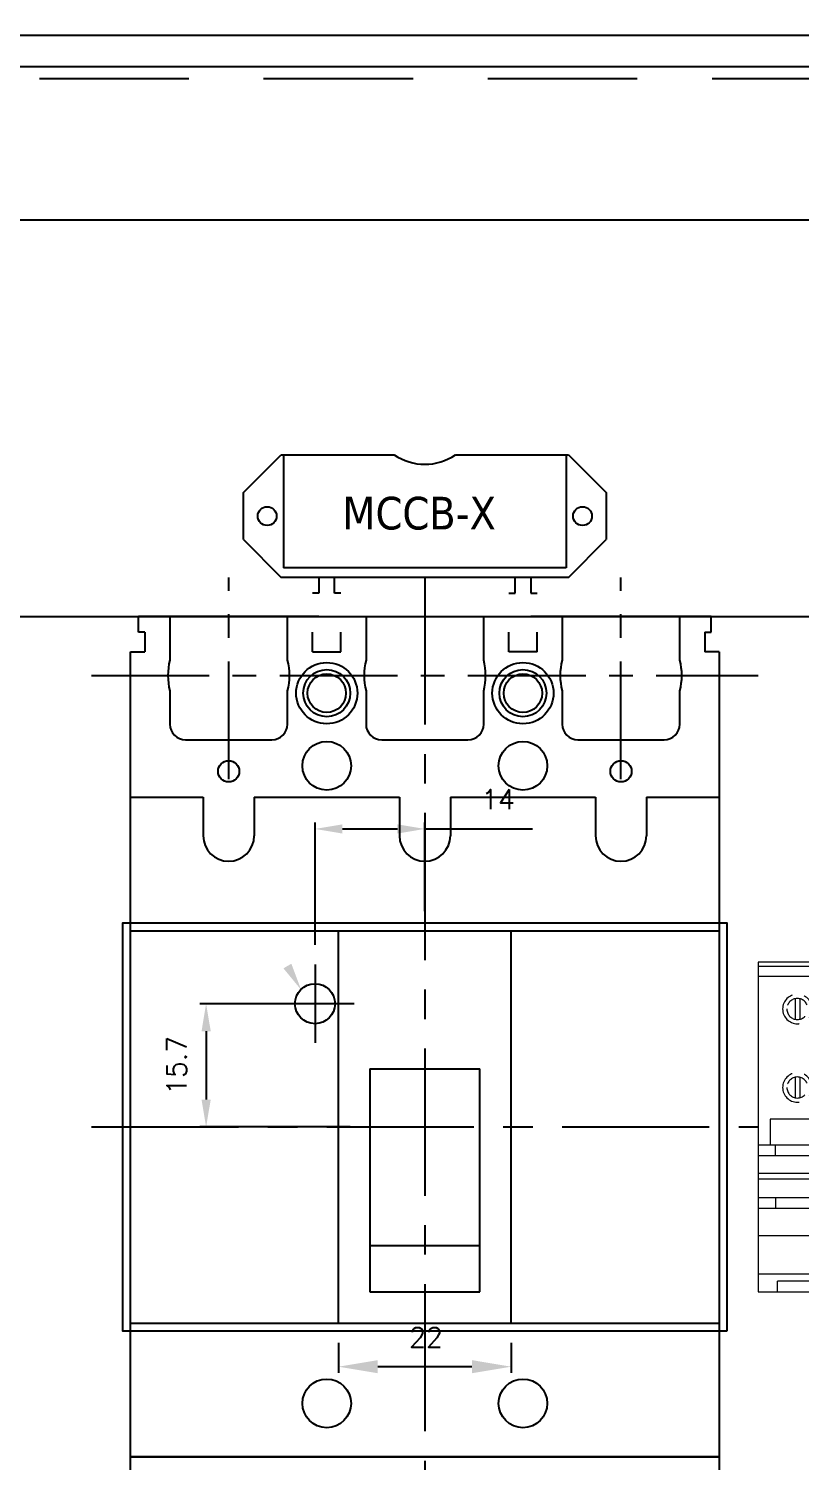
# Model space of a CAD drawing. Header units: millimetres. Extents: x 0 to 3953, y 0 to 2795.
# Drawn here: x 2499.8 to 2598.2, y 1737.5 to 1919.9 of the extents above; entities that cross this region are included whole.
import ezdxf
from ezdxf.enums import TextEntityAlignment as Align

# ---------------------------------------------------------------- set-up
doc = ezdxf.new("R2010")
doc.units = ezdxf.units.MM
for name, pattern in [('CENTER', [2, 1.25, -0.25, 0.25, -0.25]), ('HIDDEN', [9.525, 6.35, -3.175]), ('HIDDEN2', [4.7625, 3.175, -1.5875])]:
    doc.linetypes.add(name, pattern=pattern)
for name, color, linetype in [('01', 7, 'HIDDEN2'), ('ce', 4, 'CENTER'), ('DI', 2, 'Continuous'), ('E600_Gen', 4, 'Continuous'), ('KICHTHUOC', 8, 'Continuous'), ('MCCB', 3, 'Continuous'), ('Text', 4, 'Continuous'), ('THIET BI', 2, 'Continuous')]:
    doc.layers.add(name, color=color, linetype=linetype)
doc.styles.add('h', font='romans.shx', dxfattribs={"height": 2.5, "bigfont": 'gsg1.shx'})
doc.styles.add('Tahoma (Input Text)', font='tahoma.ttf')
doc.dimstyles.get("Standard").update_dxf_attribs({"dimtxt": 2.5, "dimasz": 2.5, "dimexe": 1.25, "dimexo": 0.625, "dimtad": 1, "dimcen": 2.5, "dimazin": 3, "dimtfac": 1, "dimtmove": 0, "dimatfit": 3})

# ---------------------------------------------------------------- blocks, each defined once
blk = doc.blocks.new('MFNN')
at = {"layer": '01', "color": 6, "linetype": 'Continuous', "lineweight": 9}
for p, q in [((-10647.65, 39819.27), (-10637.67, 39819.27)), ((-10647.65, 39819.27), (-10647.65, 39777.28)), ((-10647.65, 39818.71), (-10637.67, 39818.71)), ((-10637.67, 39819.27), (-10637.67, 39777.28)), ((-10647.65, 39817.44), (-10637.67, 39817.44)), ((-10647.65, 39799.29), (-10639.17, 39799.29)), ((-10639.17, 39799.29), (-10639.17, 39795.95)), ((-10647.65, 39795.95), (-10637.67, 39795.95)), ((-10647.65, 39794.61), (-10637.67, 39794.61)), ((-10645.43, 39794.61), (-10645.43, 39795.95)), ((-10639.86, 39794.61), (-10639.86, 39795.95)), ((-10647.65, 39792.34), (-10637.67, 39792.34)), ((-10647.65, 39791.62), (-10637.67, 39791.62)), ((-10647.65, 39789.25), (-10637.67, 39789.25)), ((-10645.43, 39789.25), (-10645.43, 39787.91)), ((-10639.86, 39789.25), (-10639.86, 39787.91)), ((-10647.65, 39787.91), (-10637.67, 39787.91)), ((-10647.65, 39784.4), (-10637.67, 39784.4)), ((-10647.65, 39779.53), (-10637.67, 39779.53)), ((-10647.65, 39778.62), (-10640.13, 39778.62)), ((-10640.13, 39777.28), (-10640.13, 39778.62)), ((-10637.67, 39777.28), (-10647.65, 39777.28))]:
    blk.add_line(p, q, dxfattribs=at)
at = {"layer": '01', "color": 4, "lineweight": 9}
for p, q in [((-10642.97, 39814.58), (-10642.96, 39812.03)), ((-10642.36, 39814.58), (-10642.35, 39812.03)), ((-10642.97, 39804.58), (-10642.96, 39802.03)), ((-10642.36, 39804.58), (-10642.35, 39802.03))]:
    blk.add_line(p, q, dxfattribs=at)
for centre, radius in [((-10642.65, 39813.3), 1.88), ((-10642.65, 39813.3), 1.34), ((-10642.65, 39803.3), 1.88), ((-10642.65, 39803.3), 1.34)]:
    blk.add_circle(centre, radius, dxfattribs=at)
blk = doc.blocks.new('*D16')
at = {"layer": 'Defpoints', "color": 0, "transparency": 16777216}
for p in [(2536.31, 1795.75), (2522.43, 1780.05), (2543.31, 1780.05)]:
    blk.add_point(p, dxfattribs=at)
at = {"layer": 'DI', "lineweight": -2, "transparency": 16777216}
for p, q in [((2533.81, 1795.75), (2521.63, 1795.75)), ((2540.81, 1780.05), (2521.63, 1780.05))]:
    blk.add_line(p, q, dxfattribs=at)
at = {"layer": 'DI', "color": 0, "lineweight": -2, "transparency": 16777216}
blk.add_line((2522.43, 1792.25), (2522.43, 1783.55), dxfattribs=at)
at = {"layer": 'DI', "color": 0, "transparency": 16777216}
for points in [[(2521.85, 1792.25), (2523.02, 1792.25), (2522.43, 1795.75)], [(2521.85, 1783.55), (2523.02, 1783.55), (2522.43, 1780.05)]]:
    blk.add_solid(points, dxfattribs=at)
at = {"layer": 'DI', "transparency": 16777216, "insert": (2518.68, 1787.9), "char_height": 2.5, "attachment_point": 5, "rotation": 90, "style": 'h'}
blk.add_mtext('\\A1;15.7', dxfattribs=at)
blk = doc.blocks.new('*D17')
at = {"layer": 'Defpoints', "color": 0, "transparency": 16777216}
for p in [(2536.31, 1818.01), (2550.31, 1805.05), (2536.31, 1800.75)]:
    blk.add_point(p, dxfattribs=at)
at = {"layer": 'DI', "lineweight": -2, "transparency": 16777216}
for p, q in [((2536.31, 1803.25), (2536.31, 1818.81)), ((2550.31, 1807.55), (2550.31, 1818.81))]:
    blk.add_line(p, q, dxfattribs=at)
at = {"layer": 'DI', "color": 0, "lineweight": -2, "transparency": 16777216}
for p, q in [((2539.81, 1818.01), (2546.81, 1818.01)), ((2550.31, 1818.01), (2564.05, 1818.01))]:
    blk.add_line(p, q, dxfattribs=at)
at = {"layer": 'DI', "color": 0, "transparency": 16777216}
for points in [[(2539.81, 1818.59), (2539.81, 1817.42), (2536.31, 1818.01)], [(2546.81, 1818.59), (2546.81, 1817.42), (2550.31, 1818.01)]]:
    blk.add_solid(points, dxfattribs=at)
at = {"layer": 'DI', "transparency": 16777216, "insert": (2559.65, 1821.76), "char_height": 2.5, "attachment_point": 5, "style": 'h'}
blk.add_mtext('\\A1;14', dxfattribs=at)
blk = doc.blocks.new('*D18')
at = {"layer": 'Defpoints', "color": 0, "transparency": 16777216}
for p in [(2539.31, 1755.05), (2561.31, 1755.05), (2539.31, 1749.52)]:
    blk.add_point(p, dxfattribs=at)
at = {"layer": 'DI', "lineweight": -2, "transparency": 16777216}
for p, q in [((2539.31, 1752.55), (2539.31, 1748.72)), ((2561.31, 1752.55), (2561.31, 1748.72))]:
    blk.add_line(p, q, dxfattribs=at)
at = {"layer": 'DI', "color": 0, "lineweight": -2, "transparency": 16777216}
blk.add_line((2556.31, 1749.52), (2544.31, 1749.52), dxfattribs=at)
at = {"layer": 'DI', "color": 0, "transparency": 16777216}
for points in [[(2544.31, 1750.36), (2544.31, 1748.69), (2539.31, 1749.52)], [(2556.31, 1750.36), (2556.31, 1748.69), (2561.31, 1749.52)]]:
    blk.add_solid(points, dxfattribs=at)
at = {"layer": 'DI', "transparency": 16777216, "insert": (2550.45, 1753.27), "char_height": 2.5, "attachment_point": 5, "style": 'h'}
blk.add_mtext('\\A1;22', dxfattribs=at)
blk = doc.blocks.new('hvnhgjghj')
at = {"layer": 'KICHTHUOC', "color": 95}
for p, q in [((-8611.84, 37566.35), (-8603.84, 37574.35)), ((-8603.84, 37574.35), (-8579.84, 37574.35)), ((-8603.34, 37574.35), (-8603.34, 37550.35)), ((-8566.84, 37574.35), (-8542.84, 37574.35)), ((-8543.34, 37574.35), (-8543.34, 37550.35)), ((-8542.84, 37574.35), (-8534.84, 37566.35)), ((-8611.84, 37556.35), (-8611.84, 37566.35)), ((-8534.84, 37566.35), (-8534.84, 37556.35)), ((-8611.84, 37556.35), (-8603.84, 37548.35)), ((-8542.84, 37548.35), (-8534.84, 37556.35)), ((-8543.34, 37550.35), (-8603.34, 37550.35)), ((-8542.84, 37548.35), (-8603.84, 37548.35))]:
    blk.add_line(p, q, dxfattribs=at)
for centre in [(-8606.84, 37561.35), (-8539.84, 37561.35)]:
    blk.add_circle(centre, 2, dxfattribs=at)
blk.add_arc((-8573.34, 37583.91), 11.56, 235.7945, 304.2055, dxfattribs=at)

msp = doc.modelspace()

# ---------------------------------------------------------------- linework, layer by layer
at = {"color": 6, "ltscale": 3}
for points in [[(2402.64, 2464.552), (2864.64, 2464.552), (2864.64, 1919.052), (2402.64, 1919.052)], [(2402.64, 1632.552), (2864.64, 1632.552), (2864.64, 1915.052), (2402.64, 1915.052)]]:
    msp.add_lwpolyline(points, close=True, dxfattribs=at)
at = {"color": 6, "linetype": 'HIDDEN', "ltscale": 3}
msp.add_lwpolyline([(2404.14, 1634.052), (2863.14, 1634.052), (2863.14, 1913.552), (2404.14, 1913.552)], close=True, dxfattribs=at)
at = {"color": 3, "ltscale": 3}
msp.add_lwpolyline([(2423.14, 1653.052), (2844.14, 1653.052), (2844.14, 1895.552), (2423.14, 1895.552)], close=True, dxfattribs=at)
at = {"ltscale": 3}
msp.add_lwpolyline([(2396.64, 1845.05), (2870.64, 1845.05), (2870.64, 1715.05), (2396.64, 1715.05)], close=True, dxfattribs=at)
at = {"color": 2, "ltscale": 3}
for centre in [(2537.809, 1835.3), (2562.809, 1835.3)]:
    msp.add_circle(centre, 3, dxfattribs=at)
at = {"layer": 'ce', "ltscale": 12}
for p, q in [((2525.309, 1824.35), (2525.309, 1850.05)), ((2575.309, 1824.35), (2575.309, 1850.05)), ((2507.809, 1837.55), (2592.809, 1837.55)), ((2536.309, 1800.75), (2536.309, 1790.75)), ((2541.309, 1795.75), (2531.309, 1795.75))]:
    msp.add_line(p, q, dxfattribs=at)
at = {"layer": 'ce', "ltscale": 15}
for p, q in [((2550.309, 1850.05), (2550.309, 1710.05)), ((2507.809, 1780.05), (2592.809, 1780.05))]:
    msp.add_line(p, q, dxfattribs=at)
at = {"layer": 'DI'}
msp.add_solid([(2533.294, 1800.84), (2534.541, 1797.518), (2532.284, 1800.256)], dxfattribs=at)
at = {"layer": 'MCCB', "color": 3}
for p, q in [((2536.809, 1850.05), (2536.809, 1848.05)), ((2561.809, 1850.05), (2538.809, 1850.05)), ((2538.809, 1848.05), (2538.809, 1850.05)), ((2561.809, 1848.05), (2561.809, 1850.05)), ((2563.809, 1850.05), (2563.809, 1848.05)), ((2536.809, 1848.05), (2536.009, 1848.05)), ((2539.609, 1848.05), (2538.809, 1848.05)), ((2561.009, 1848.05), (2561.809, 1848.05)), ((2563.809, 1848.05), (2564.609, 1848.05)), ((2536.809, 1845.05), (2513.809, 1845.05)), ((2513.809, 1843.05), (2513.809, 1845.05)), ((2517.809, 1845.05), (2517.809, 1839.502)), ((2532.809, 1839.502), (2532.809, 1845.05)), ((2542.809, 1845.05), (2542.809, 1839.502)), ((2557.809, 1839.502), (2557.809, 1845.05)), ((2586.809, 1845.05), (2563.809, 1845.05)), ((2567.809, 1845.05), (2567.809, 1839.502)), ((2582.809, 1839.502), (2582.809, 1845.05)), ((2586.809, 1843.05), (2586.809, 1845.05)), ((2514.609, 1843.05), (2513.809, 1843.05)), ((2514.609, 1843.05), (2514.609, 1840.55)), ((2536.009, 1840.55), (2536.009, 1843.05)), ((2539.609, 1840.55), (2539.609, 1843.05)), ((2561.009, 1840.55), (2561.009, 1843.05)), ((2564.609, 1840.55), (2564.609, 1843.05)), ((2586.009, 1843.05), (2586.809, 1843.05)), ((2586.009, 1843.05), (2586.009, 1840.55)), ((2512.809, 1719.55), (2512.809, 1840.55)), ((2512.809, 1840.55), (2514.609, 1840.55)), ((2536.009, 1840.55), (2539.609, 1840.55)), ((2564.609, 1840.55), (2561.009, 1840.55)), ((2587.809, 1840.55), (2586.009, 1840.55)), ((2587.809, 1840.55), (2587.809, 1821.6)), ((2517.809, 1835.597), (2517.809, 1831.35)), ((2532.809, 1831.35), (2532.809, 1835.597)), ((2542.809, 1835.597), (2542.809, 1831.35)), ((2557.809, 1831.35), (2557.809, 1835.597)), ((2567.809, 1835.597), (2567.809, 1831.35)), ((2582.809, 1831.35), (2582.809, 1835.597)), ((2519.809, 1829.35), (2530.809, 1829.35)), ((2544.809, 1829.35), (2555.809, 1829.35)), ((2569.809, 1829.35), (2580.809, 1829.35)), ((2512.809, 1822.05), (2522.059, 1822.05)), ((2522.059, 1822.05), (2522.059, 1817.15)), ((2528.559, 1822.05), (2528.559, 1817.15)), ((2528.559, 1822.05), (2547.059, 1822.05)), ((2547.059, 1822.05), (2547.059, 1817.15)), ((2553.559, 1822.05), (2553.559, 1817.15)), ((2553.559, 1822.05), (2572.059, 1822.05)), ((2572.059, 1822.05), (2572.059, 1817.15)), ((2578.559, 1822.05), (2578.559, 1817.15)), ((2578.559, 1822.05), (2587.809, 1822.05)), ((2587.809, 1821.55), (2587.809, 1719.55)), ((2512.809, 1805.05), (2587.809, 1805.05)), ((2539.309, 1755.05), (2539.309, 1805.05)), ((2561.309, 1755.05), (2561.309, 1805.05)), ((2543.309, 1787.45), (2543.309, 1759.05)), ((2543.309, 1787.45), (2557.309, 1787.45)), ((2557.309, 1759.05), (2557.309, 1787.45)), ((2543.309, 1764.943), (2557.309, 1764.943)), ((2543.309, 1759.05), (2557.309, 1759.05)), ((2512.809, 1755.05), (2587.809, 1755.05)), ((2512.809, 1738.05), (2587.809, 1738.05)), ((2587.809, 1738.05), (2512.809, 1738.05))]:
    msp.add_line(p, q, dxfattribs=at)
for centre, radius in [((2537.809, 1835.3), 3.9), ((2562.809, 1835.3), 3.9), ((2537.809, 1835.3), 2.45), ((2562.809, 1835.3), 2.45), ((2537.809, 1826.05), 3.1), ((2562.809, 1826.05), 3.1), ((2525.309, 1825.35), 1.35), ((2575.309, 1825.35), 1.35), ((2536.309, 1795.75), 2.55), ((2537.809, 1744.85), 3.1), ((2562.809, 1744.85), 3.1)]:
    msp.add_circle(centre, radius, dxfattribs=at)
for centre, radius, start, end in [((2525.309, 1837.55), 7.75, 165.40745, 194.59255), ((2525.309, 1837.55), 7.75, 345.40745, 14.59255), ((2550.309, 1837.55), 7.75, 165.40745, 194.59255), ((2550.309, 1837.55), 7.75, 345.40745, 14.59255), ((2575.309, 1837.55), 7.75, 165.40745, 194.59255), ((2575.309, 1837.55), 7.75, 345.40745, 14.59255), ((2519.809, 1831.35), 2, 180, 270), ((2530.809, 1831.35), 2, 270, 0), ((2544.809, 1831.35), 2, 180, 270), ((2555.809, 1831.35), 2, 270, 0), ((2569.809, 1831.35), 2, 180, 270), ((2580.809, 1831.35), 2, 270, 0), ((2525.309, 1817.15), 3.25, 180, 0), ((2550.309, 1817.15), 3.25, 180, 0), ((2575.309, 1817.15), 3.25, 180, 0)]:
    msp.add_arc(centre, radius, start, end, dxfattribs=at)
at = {"layer": 'THIET BI', "color": 1, "linetype": 'Continuous', "ltscale": 0.5}
msp.add_lwpolyline([(2588.809, 1754.05), (2511.809, 1754.05), (2511.809, 1806.05), (2588.809, 1806.05)], close=True, dxfattribs=at)

# ---------------------------------------------------------------- block references
at = {"layer": 'E600_Gen', "color": 3, "xscale": -1}
msp.add_blockref('MFNN', (-8044.859, -38018.223), dxfattribs=at)
at = {"layer": 'KICHTHUOC', "xscale": 0.6000000000058208, "yscale": 0.6000000000058208, "zscale": 0.6000000000058208}
msp.add_blockref('hvnhgjghj', (7694.313, -20678.96), dxfattribs=at)

# ---------------------------------------------------------------- texts
at = {"layer": 'Text', "linetype": 'Continuous', "style": 'Tahoma (Input Text)'}
msp.add_text('MCCB-X', height=4.157, dxfattribs=at).set_placement((2549.578, 1856.147), align=Align.CENTER)

# ---------------------------------------------------------------- dimensions: what is measured, and where the dimension line sits
at = {"layer": 'DI'}
for base, p1, p2, picture, middle in [((2536.309, 1818.006), (2550.309, 1805.05), (2536.309, 1800.75), '*D17', (2559.648, 1818.006)), ((2539.309, 1749.522), (2561.309, 1755.05), (2539.309, 1755.05), '*D18', (2550.451, 1749.522))]:
    dim = msp.add_linear_dim(base=base, p1=p1, p2=p2, angle=180, dimstyle='Standard', dxfattribs=at)
    dim.commit()
    dim.dimension.update_dxf_attribs({"geometry": picture, "text_midpoint": middle, "dimtype": 160})
dim = msp.add_linear_dim(base=(2522.433, 1780.05), p1=(2536.309, 1795.75), p2=(2543.309, 1780.05), angle=270, dimstyle='Standard', dxfattribs=at)
dim.commit()
dim.dimension.update_dxf_attribs({"geometry": '*D16', "text_midpoint": (2518.683, 1787.9)})

doc.saveas('drawing.dxf')
